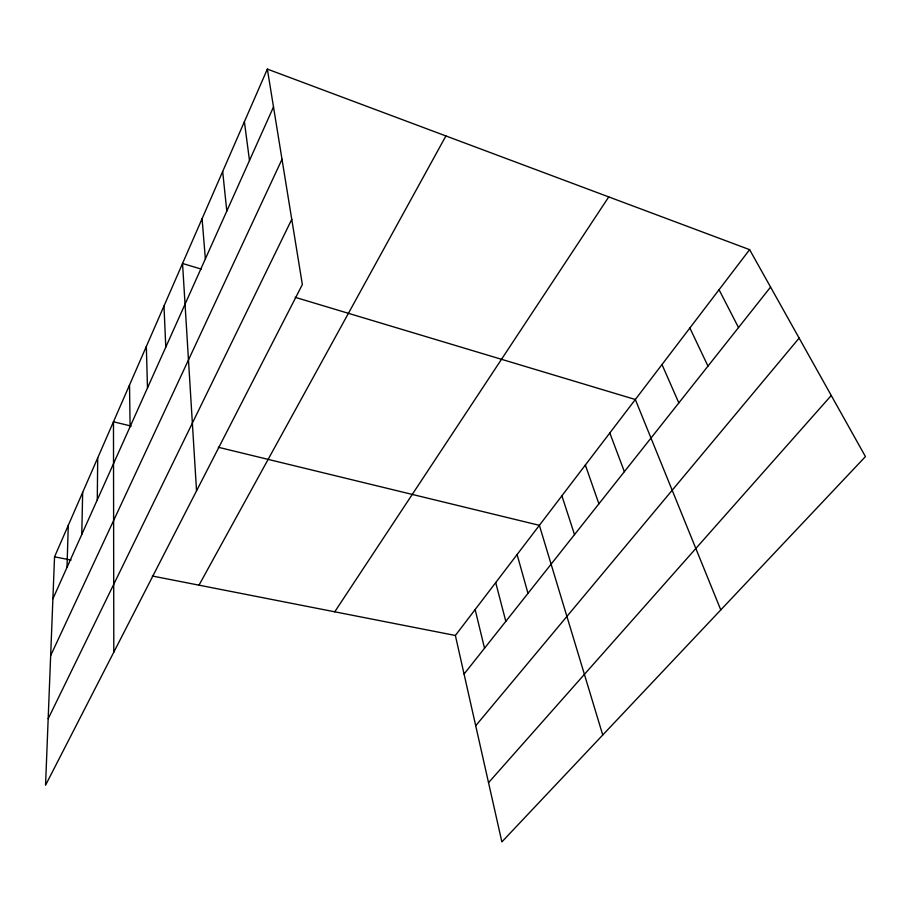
<?xml version="1.0" encoding="UTF-8"?>
<svg xmlns="http://www.w3.org/2000/svg" width="911" height="911" viewBox="0 0 911 911"><rect width="100%" height="100%" fill="white"/><g stroke="black" fill="none" stroke-linecap="round" stroke-linejoin="round"><path stroke-width="1.37" d="M97.283 499.877L97.705 457.903M81.785 534.415L82.662 492.384M67.004 567.371L68.291 525.317M267.356 69.099L54.546 556.826L45.55 785.236L302.35 284.562L267.356 69.099L749.616 249.648L865.45 456.582L501.881 841.901L455.375 635.479L749.616 249.648M52.895 598.834L273.505 106.951M50.652 655.59L282.011 159.311M48.169 718.768L291.759 219.346M198.997 585.169L445.912 135.944M334.736 611.805L608.753 196.913M464.063 674.06L770.569 287.09M475.713 725.737L799.129 338.106M488.535 782.674L831.253 395.499M54.546 556.826L71.104 560.071M152.331 576.014L455.375 635.479M131.241 426.097L113.476 421.782L113.807 652.151M218.31 447.267L539.369 525.328L602.74 735.006M201.229 269.087L182.542 263.484L196.537 490.87M295.164 297.316L635.331 399.508L720.783 609.914M719.052 289.732L738.525 327.561M689.878 327.994L707.972 366.12M662.001 364.548L678.832 402.913M609.812 432.976L624.377 471.659M585.352 465.043L598.903 503.829M561.893 495.8L574.511 534.632M517.095 554.537L527.993 593.357M495.709 582.596L505.821 621.348M475.143 609.55L484.527 648.233M244.399 121.732L249.489 160.518M222.671 171.53L226.805 211.079M202.083 218.708L205.362 258.895M163.98 306.016L165.791 347.125M146.329 346.476L147.491 387.915M129.51 385.023L130.102 426.701"/></g></svg>
